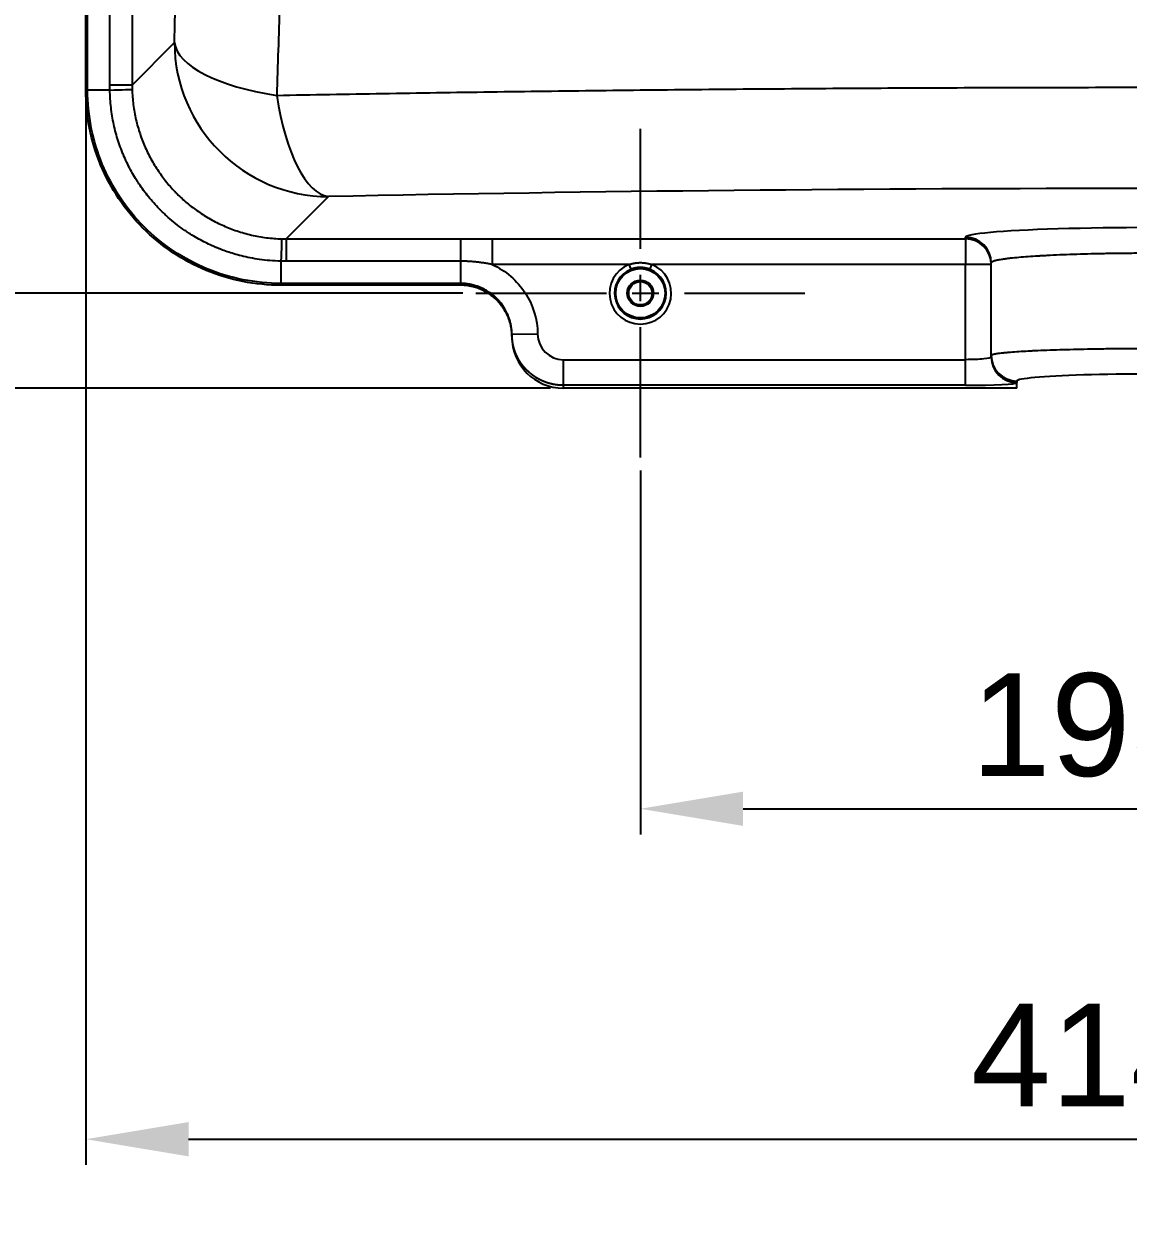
# Model space of a CAD drawing. Header units: millimetres. Extents: x 6110 to 6704, y -2661 to -1821.
# Drawn here: x 6228.3 to 6282, y -2572.6 to -2514.8 of the extents above; entities that cross this region are included whole.
import ezdxf

# ---------------------------------------------------------------- set-up
doc = ezdxf.new("R2010")
doc.units = ezdxf.units.MM
doc.header["$LTSCALE"] = 0.1
doc.linetypes.add('CENTERX2', pattern=[101.6, 63.5, -12.7, 12.7, -12.7])
doc.linetypes.add('HIDDEN2', pattern=[4.7625, 3.175, -1.5875])
doc.layers.add('1', color=4, linetype='HIDDEN2', lineweight=13)
doc.layers.add('DIM', color=3, linetype='Continuous', lineweight=9)
doc.layers.add('CENTER', color=1, linetype='CENTERX2')
doc.styles.get("Standard").update_dxf_attribs({"font": 'arial.ttf'})
doc.dimstyles.new('ISO-25', dxfattribs={"dimtxt": 2.5, "dimasz": 2.5, "dimexe": 1.25, "dimexo": 0.625, "dimtad": 1, "dimlfac": 5, "dimtxsty": 'Standard', "dimcen": 2.5, "dimadec": 0, "dimazin": 0, "dimtfac": 1, "dimtmove": 0, "dimatfit": 3, "dimfxl": 1, "dimarcsym": 0})

# ---------------------------------------------------------------- blocks, each defined once
blk = doc.blocks.new('*D38')
at = {"layer": 'Defpoints', "color": 0, "transparency": 16777216}
for p in [(6258.311, -2535.926), (6307.954, -2535.926), (6307.954, -2553.011)]:
    blk.add_point(p, dxfattribs=at)
at = {"layer": 'DIM', "color": 0, "lineweight": -2, "transparency": 16777216}
for p, q in [((6258.311, -2536.551), (6258.311, -2554.261)), ((6307.954, -2536.551), (6307.954, -2554.261)), ((6263.311, -2553.011), (6302.954, -2553.011))]:
    blk.add_line(p, q, dxfattribs=at)
at = {"layer": 'DIM', "color": 0, "transparency": 16777216}
for points in [[(6263.311, -2552.178), (6263.311, -2553.845), (6258.311, -2553.011)], [(6302.954, -2552.178), (6302.954, -2553.845), (6307.954, -2553.011)]]:
    blk.add_solid(points, dxfattribs=at)
at = {"layer": 'DIM', "color": 0, "transparency": 16777216, "insert": (6283.132, -2549.381), "char_height": 5, "attachment_point": 5, "bg_fill": 3, "box_fill_scale": 1.1, "bg_fill_color": 256, "bg_fill_true_color": 13158600, "bg_fill_transparency": 0}
blk.add_mtext('198,6', dxfattribs=at)
blk = doc.blocks.new('*D40')
at = {"layer": 'Defpoints', "color": 0, "transparency": 16777216}
for p in [(6210.338, -2151.114), (6249.064, -2151.114), (6250.297, -2527.926)]:
    blk.add_point(p, dxfattribs=at)
at = {"layer": 'DIM', "color": 0, "lineweight": -2, "transparency": 16777216}
for p, q in [((6248.439, -2151.114), (6209.088, -2151.114)), ((6210.338, -2522.926), (6210.338, -2156.114)), ((6249.672, -2527.926), (6209.088, -2527.926))]:
    blk.add_line(p, q, dxfattribs=at)
at = {"layer": 'DIM', "color": 0, "transparency": 16777216}
for points in [[(6209.505, -2156.114), (6211.172, -2156.114), (6210.338, -2151.114)], [(6209.505, -2522.926), (6211.172, -2522.926), (6210.338, -2527.926)]]:
    blk.add_solid(points, dxfattribs=at)
at = {"layer": 'DIM', "color": 0, "transparency": 16777216, "insert": (6207.16, -2339.52), "char_height": 5, "attachment_point": 5, "rotation": 90, "bg_fill": 3, "box_fill_scale": 1.1, "bg_fill_color": 256, "bg_fill_true_color": 13158600, "bg_fill_transparency": 0}
blk.add_mtext('1507', dxfattribs=at)
blk = doc.blocks.new('*D41')
at = {"layer": 'Defpoints', "color": 0, "transparency": 16777216}
for p in [(6189.49, -2146.419), (6257.064, -2146.419), (6254.561, -2532.542)]:
    blk.add_point(p, dxfattribs=at)
at = {"layer": 'DIM', "color": 0, "lineweight": -2, "transparency": 16777216}
for p, q in [((6256.439, -2146.419), (6188.24, -2146.419)), ((6189.49, -2527.542), (6189.49, -2151.419)), ((6253.936, -2532.542), (6188.24, -2532.542))]:
    blk.add_line(p, q, dxfattribs=at)
at = {"layer": 'DIM', "color": 0, "transparency": 16777216}
for points in [[(6188.656, -2151.419), (6190.323, -2151.419), (6189.49, -2146.419)], [(6188.656, -2527.542), (6190.323, -2527.542), (6189.49, -2532.542)]]:
    blk.add_solid(points, dxfattribs=at)
at = {"layer": 'DIM', "color": 0, "transparency": 16777216, "insert": (6185.86, -2339.48), "char_height": 5, "attachment_point": 5, "rotation": 90, "bg_fill": 3, "box_fill_scale": 1.1, "bg_fill_color": 256, "bg_fill_true_color": 13158600, "bg_fill_transparency": 0}
blk.add_mtext('1544,5', dxfattribs=at)
blk = doc.blocks.new('*D42')
at = {"layer": 'Defpoints', "color": 0, "transparency": 16777216}
for p in [(6231.326, -2518.039), (6334.939, -2518.039), (6334.939, -2569.089)]:
    blk.add_point(p, dxfattribs=at)
at = {"layer": 'DIM', "color": 0, "lineweight": -2, "transparency": 16777216}
for p, q in [((6231.326, -2518.664), (6231.326, -2570.339)), ((6334.939, -2518.664), (6334.939, -2570.339)), ((6236.326, -2569.089), (6329.939, -2569.089))]:
    blk.add_line(p, q, dxfattribs=at)
at = {"layer": 'DIM', "color": 0, "transparency": 16777216}
for points in [[(6236.326, -2568.256), (6236.326, -2569.923), (6231.326, -2569.089)], [(6329.939, -2568.256), (6329.939, -2569.923), (6334.939, -2569.089)]]:
    blk.add_solid(points, dxfattribs=at)
at = {"layer": 'DIM', "color": 0, "transparency": 16777216, "insert": (6283.132, -2565.459), "char_height": 5, "attachment_point": 5, "bg_fill": 3, "box_fill_scale": 1.1, "bg_fill_color": 256, "bg_fill_true_color": 13158600, "bg_fill_transparency": 0}
blk.add_mtext('414,5', dxfattribs=at)

msp = doc.modelspace()

# ---------------------------------------------------------------- hatches: boundary and pattern name
at = {"layer": 'DIM'}
h = msp.add_hatch(dxfattribs=at)
h.set_pattern_fill('ANSI31', color=2)
edge = h.paths.add_edge_path()
edge.add_line((6619.617, -2595.98), (6619.617, -1962.206))
edge.add_line((6634.617, -1966.11), (6619.617, -1966.11))
edge.add_line((6634.617, -2610.98), (6634.617, -1966.11))
edge.add_line((6634.617, -2610.98), (6184.457, -2610.98))
edge.add_line((6619.617, -2595.98), (6184.457, -2595.98))
edge.add_line((6184.457, -2610.98), (6184.457, -2595.98))

# ---------------------------------------------------------------- linework, layer by layer
at = {"layer": '1', "color": 7, "linetype": 'Continuous', "lineweight": -3}
for p, q in [((6231.326, -2518.039), (6231.326, -2158.425)), ((6231.414, -2518.039), (6231.414, -2158.425)), ((6232.497, -2517.795), (6232.497, -2158.67)), ((6233.579, -2158.67), (6233.579, -2517.795)), ((6233.579, -2517.795), (6235.641, -2515.733)), ((6231.326, -2518.039), (6231.414, -2518.039)), ((6232.499, -2518.039), (6231.414, -2518.039)), ((6233.579, -2517.795), (6232.497, -2517.795)), ((6243.13, -2523.222), (6241.068, -2525.284)), ((6241.068, -2525.284), (6241.068, -2526.366)), ((6241.068, -2525.284), (6249.561, -2525.284)), ((6249.561, -2525.284), (6249.561, -2526.366)), ((6251.104, -2525.283), (6251.104, -2526.531)), ((6251.104, -2525.283), (6274.132, -2525.283)), ((6274.132, -2525.283), (6274.132, -2525.205)), ((6274.132, -2525.283), (6274.132, -2526.531)), ((6240.824, -2526.364), (6240.824, -2527.449)), ((6249.561, -2526.366), (6241.068, -2526.366)), ((6249.561, -2526.366), (6249.561, -2527.449)), ((6257.748, -2526.531), (6251.104, -2526.531)), ((6257.748, -2526.531), (6257.841, -2526.763)), ((6258.78, -2526.763), (6258.874, -2526.531)), ((6274.132, -2526.531), (6258.874, -2526.531)), ((6275.382, -2526.531), (6274.132, -2526.531)), ((6274.132, -2531.159), (6274.132, -2526.531)), ((6275.382, -2530.949), (6275.382, -2526.453)), ((6240.824, -2527.537), (6240.824, -2527.449)), ((6249.561, -2527.449), (6240.824, -2527.449)), ((6249.561, -2527.537), (6240.824, -2527.537)), ((6253.311, -2529.918), (6252.061, -2529.929)), ((6254.561, -2531.159), (6254.561, -2532.407)), ((6254.561, -2531.159), (6274.132, -2531.159)), ((6274.132, -2532.407), (6274.132, -2531.159)), ((6275.382, -2531.028), (6275.382, -2530.949)), ((6274.132, -2532.407), (6254.561, -2532.407)), ((6254.561, -2532.407), (6254.561, -2532.542)), ((6276.632, -2532.198), (6276.632, -2532.276)), ((6276.632, -2532.542), (6276.632, -2532.276)), ((6276.632, -2532.542), (6254.561, -2532.542))]:
    msp.add_line(p, q, dxfattribs=at)
for radius in [1.201, 0.639, 0.569]:
    msp.add_circle((6258.311, -2527.926), radius, dxfattribs=at)
for radius in [1.504, 1.254]:
    msp.add_arc((6258.311, -2527.926), radius, 111.98688, 68.01312, dxfattribs=at)
for centre, major_axis, ratio, start_param, end_param in [((6243.13, -2515.733), (-5.303, 5.303), 0.997265, 0.786768, 2.354825), ((6243.13, -2515.733), (7.498, -0.156), 0.369271, 3.197939, 4.3788), ((6232.334, -2518.039), (-1.25, -0.035), 0.003739, 1.703069, 3.087795), ((6243.13, -2515.733), (-0.153, 7.498), 0.362495, 1.912537, 3.085408), ((6282.957, -2528.589), (109.867, 0), 0.052417, 1.196352, 1.941749), ((6283.132, -2525.205), (9, 0), 0.052408, 0, 3.141593), ((6240.824, -2526.529), (-0.035, -1.25), 0.003739, 3.19539, 4.580116), ((6274.132, -2526.453), (-1.25, 0), 0.99863, 3.141593, 4.712389), ((6274.132, -2526.531), (-1.25, 0), 0.99863, 3.141593, 4.712389), ((6254.561, -2527.542), (0, 9.999), 0.500078, 1.561491, 1.570375), ((6254.561, -2530.04), (0, 12.495), 0.200079, 1.561942, 1.57068), ((6254.561, -2530.038), (0, 2.503), 0.99863, 1.570913, 3.141593), ((6254.561, -2529.907), (0, 1.252), 0.99863, 1.57965, 3.141593), ((6276.632, -2530.949), (1.25, 0), 0.99863, 3.141593, 4.712389), ((6276.632, -2531.028), (1.25, 0), 0.99863, 3.141593, 4.712389), ((6283.132, -2532.198), (6.5, 0), 0.052408, 0, 3.141593), ((6274.132, -2532.276), (2.5, 0), 0.052408, 4.712389, 6.283185)]:
    msp.add_ellipse(centre, major_axis=major_axis, ratio=ratio, start_param=start_param, end_param=end_param, dxfattribs=at)
for points in [[(6235.641, -2515.733), (6235.661, -2514.747), (6235.682, -2513.762), (6235.702, -2512.777)], [(6240.753, -2513.895), (6240.709, -2515.363), (6240.665, -2516.83), (6240.621, -2518.298)], [(6232.499, -2518.039), (6232.498, -2517.957), (6232.497, -2517.876), (6232.497, -2517.795)], [(6233.579, -2517.795), (6233.579, -2517.864), (6233.58, -2517.934), (6233.581, -2518.004)], [(6240.859, -2525.281), (6240.929, -2525.283), (6240.998, -2525.284), (6241.068, -2525.284)], [(6249.561, -2525.284), (6250.075, -2525.284), (6250.589, -2525.283), (6251.104, -2525.283)], [(6241.068, -2526.366), (6240.987, -2526.366), (6240.905, -2526.365), (6240.824, -2526.364)]]:
    msp.add_open_spline(points, degree=3, dxfattribs=at)
for points, knots in [([(6240.824, -2527.537), (6239.58, -2527.537), (6238.337, -2527.29), (6236.039, -2526.339), (6234.985, -2525.636), (6233.227, -2523.877), (6232.523, -2522.824), (6231.572, -2520.526), (6231.326, -2519.283), (6231.326, -2518.039)], [0, 0, 0, 0, 0.25, 0.25, 0.5, 0.5, 0.75, 0.75, 1, 1, 1, 1]), ([(6240.824, -2527.449), (6239.592, -2527.449), (6238.36, -2527.204), (6236.084, -2526.262), (6235.04, -2525.565), (6233.298, -2523.823), (6232.601, -2522.779), (6231.659, -2520.503), (6231.414, -2519.271), (6231.414, -2518.039)], [0, 0, 0, 0, 0.25, 0.25, 0.5, 0.5, 0.75, 0.75, 1, 1, 1, 1]), ([(6240.824, -2526.364), (6240.636, -2526.362), (6240.455, -2526.353), (6240.107, -2526.325), (6239.94, -2526.306), (6239.62, -2526.261), (6239.468, -2526.235), (6239.176, -2526.177), (6239.038, -2526.146), (6238.775, -2526.08), (6238.65, -2526.046), (6238.415, -2525.976), (6238.304, -2525.94), (6238.096, -2525.868), (6237.999, -2525.833), (6237.863, -2525.78), (6237.819, -2525.763), (6237.756, -2525.737), (6237.725, -2525.725), (6237.69, -2525.71), (6237.673, -2525.703), (6237.664, -2525.699), (6237.66, -2525.697), (6237.658, -2525.696), (6237.657, -2525.696), (6237.656, -2525.696), (6237.656, -2525.696), (6237.656, -2525.696), (6237.656, -2525.696), (6237.61, -2525.676), (6237.564, -2525.656), (6237.469, -2525.614), (6237.421, -2525.592), (6237.274, -2525.524), (6237.172, -2525.474), (6236.962, -2525.366), (6236.854, -2525.308), (6236.633, -2525.181), (6236.52, -2525.113), (6236.348, -2525.004), (6236.289, -2524.966), (6236.173, -2524.888), (6236.114, -2524.847), (6235.936, -2524.722), (6235.697, -2524.543), (6235.454, -2524.341), (6235.271, -2524.179), (6235.18, -2524.095), (6235.073, -2523.993), (6235.019, -2523.941), (6234.993, -2523.914), (6234.979, -2523.901), (6234.973, -2523.894), (6234.969, -2523.891), (6234.968, -2523.889), (6234.967, -2523.889), (6234.967, -2523.888), (6234.966, -2523.888), (6234.966, -2523.888), (6234.966, -2523.888), (6234.966, -2523.888), (6234.785, -2523.706), (6234.609, -2523.513), (6234.275, -2523.11), (6234.116, -2522.899), (6233.949, -2522.654), (6233.931, -2522.627), (6233.894, -2522.572), (6233.84, -2522.49), (6233.716, -2522.294), (6233.616, -2522.123), (6233.423, -2521.773), (6233.304, -2521.532), (6233.182, -2521.251), (6233.169, -2521.22), (6233.142, -2521.157), (6233.103, -2521.062), (6233.016, -2520.84), (6232.948, -2520.646), (6232.822, -2520.254), (6232.678, -2519.72), (6232.54, -2518.893), (6232.503, -2518.326), (6232.499, -2518.039)], [0, 0, 0, 0, 0.03125, 0.03125, 0.0625, 0.0625, 0.09375, 0.09375, 0.125, 0.125, 0.15625, 0.15625, 0.1875, 0.1875, 0.21875, 0.21875, 0.234375, 0.234375, 0.242188, 0.246094, 0.248047, 0.249023, 0.249512, 0.249756, 0.249878, 0.249939, 0.249969, 0.249969, 0.25, 0.25, 0.265625, 0.265625, 0.28125, 0.28125, 0.3125, 0.3125, 0.34375, 0.34375, 0.375, 0.375, 0.390625, 0.390625, 0.40625, 0.40625, 0.4375, 0.46875, 0.46875, 0.484375, 0.492188, 0.496094, 0.498047, 0.499023, 0.499512, 0.499756, 0.499878, 0.499939, 0.499969, 0.499985, 0.499992, 0.499992, 0.5, 0.5, 0.5625, 0.5625, 0.625, 0.625, 0.632813, 0.632813, 0.640625, 0.65625, 0.6875, 0.6875, 0.75, 0.75, 0.757813, 0.757813, 0.765625, 0.78125, 0.8125, 0.8125, 0.875, 0.9375, 1, 1, 1, 1]), ([(6233.581, -2518.004), (6233.588, -2518.255), (6233.608, -2518.504), (6233.671, -2518.995), (6233.714, -2519.237), (6233.823, -2519.713), (6233.889, -2519.946), (6234.041, -2520.401), (6234.127, -2520.623), (6234.319, -2521.055), (6234.424, -2521.265), (6234.652, -2521.67), (6234.775, -2521.866), (6235.035, -2522.242), (6235.172, -2522.423), (6235.388, -2522.682), (6235.462, -2522.767), (6235.575, -2522.89), (6235.632, -2522.951), (6235.7, -2523.021), (6235.734, -2523.056), (6235.748, -2523.07), (6235.758, -2523.08), (6235.763, -2523.085), (6235.924, -2523.247), (6236.089, -2523.398), (6236.435, -2523.687), (6236.616, -2523.825), (6236.993, -2524.085), (6237.189, -2524.208), (6237.594, -2524.436), (6237.804, -2524.542), (6238.236, -2524.734), (6238.459, -2524.821), (6238.915, -2524.973), (6239.148, -2525.039), (6239.624, -2525.148), (6239.866, -2525.192), (6240.358, -2525.255), (6240.607, -2525.274), (6240.859, -2525.281)], [0, 0, 0, 0, 0.0625, 0.0625, 0.125, 0.125, 0.1875, 0.1875, 0.25, 0.25, 0.3125, 0.3125, 0.375, 0.375, 0.4375, 0.4375, 0.46875, 0.46875, 0.484375, 0.492188, 0.496094, 0.498047, 0.498047, 0.5, 0.5, 0.5625, 0.5625, 0.625, 0.625, 0.6875, 0.6875, 0.75, 0.75, 0.8125, 0.8125, 0.875, 0.875, 0.9375, 0.9375, 1, 1, 1, 1]), ([(6240.621, -2518.298), (6242.33, -2518.265), (6244.053, -2518.234), (6247.52, -2518.177), (6249.265, -2518.15), (6252.773, -2518.101), (6254.537, -2518.079), (6258.077, -2518.038), (6259.855, -2518.019), (6263.42, -2517.987), (6265.207, -2517.973), (6268.788, -2517.948), (6270.582, -2517.938), (6274.171, -2517.922), (6275.966, -2517.916), (6278.658, -2517.91), (6279.555, -2517.908), (6280.9, -2517.907), (6281.572, -2517.906), (6282.356, -2517.906), (6282.748, -2517.906), (6282.944, -2517.906), (6283.042, -2517.906), (6283.084, -2517.906), (6283.112, -2517.906), (6283.126, -2517.906), (6284.932, -2517.906), (6286.727, -2517.908), (6290.319, -2517.917), (6292.115, -2517.923), (6295.706, -2517.94), (6297.501, -2517.95), (6301.083, -2517.975), (6302.872, -2517.99), (6306.438, -2518.023), (6308.216, -2518.042), (6311.757, -2518.083), (6313.521, -2518.106), (6317.03, -2518.156), (6318.775, -2518.183), (6322.243, -2518.241), (6323.965, -2518.272), (6325.674, -2518.305)], [0, 0, 0, 0, 0.0625, 0.0625, 0.125, 0.125, 0.1875, 0.1875, 0.25, 0.25, 0.3125, 0.3125, 0.375, 0.375, 0.4375, 0.4375, 0.46875, 0.46875, 0.484375, 0.492187, 0.496094, 0.498047, 0.499023, 0.499512, 0.499512, 0.5, 0.5, 0.5625, 0.5625, 0.625, 0.625, 0.6875, 0.6875, 0.75, 0.75, 0.8125, 0.8125, 0.875, 0.875, 0.9375, 0.9375, 1, 1, 1, 1]), ([(6290.882, -2526.453), (6290.882, -2526.443), (6290.877, -2526.433), (6290.857, -2526.413), (6290.842, -2526.404), (6290.806, -2526.386), (6290.785, -2526.378), (6290.736, -2526.361), (6290.709, -2526.354), (6290.652, -2526.339), (6290.621, -2526.331), (6290.558, -2526.318), (6290.525, -2526.311), (6290.459, -2526.299), (6290.425, -2526.293), (6290.375, -2526.285), (6290.358, -2526.282), (6290.333, -2526.278), (6290.321, -2526.277), (6290.307, -2526.274), (6290.3, -2526.273), (6290.296, -2526.273), (6290.294, -2526.273), (6290.293, -2526.272), (6290.293, -2526.272), (6290.293, -2526.272), (6290.293, -2526.272), (6290.293, -2526.272), (6290.293, -2526.272), (6290.292, -2526.272), (6290.292, -2526.272), (6290.239, -2526.264), (6290.127, -2526.249), (6290.004, -2526.235), (6289.814, -2526.213), (6289.677, -2526.2), (6289.392, -2526.174), (6289.242, -2526.162), (6289.01, -2526.145), (6288.932, -2526.14), (6288.813, -2526.132), (6288.753, -2526.128), (6288.683, -2526.124), (6288.648, -2526.121), (6288.63, -2526.12), (6288.621, -2526.12), (6288.617, -2526.12), (6288.615, -2526.119), (6288.614, -2526.119), (6288.613, -2526.119), (6288.613, -2526.119), (6288.613, -2526.119), (6288.613, -2526.119), (6288.613, -2526.119), (6288.423, -2526.108), (6288.226, -2526.097), (6287.816, -2526.077), (6287.604, -2526.067), (6287.168, -2526.05), (6286.945, -2526.042), (6286.489, -2526.028), (6286.256, -2526.021), (6285.786, -2526.01), (6285.547, -2526.005), (6285.067, -2525.996), (6284.825, -2525.993), (6284.341, -2525.987), (6284.098, -2525.985), (6283.614, -2525.982), (6283.372, -2525.981), (6282.893, -2525.981), (6282.651, -2525.982), (6282.167, -2525.985), (6281.924, -2525.987), (6281.44, -2525.993), (6281.198, -2525.996), (6280.718, -2526.005), (6280.479, -2526.01), (6280.009, -2526.021), (6279.776, -2526.028), (6279.32, -2526.042), (6279.097, -2526.05), (6278.661, -2526.067), (6278.449, -2526.077), (6278.142, -2526.092), (6278.041, -2526.097), (6277.893, -2526.105), (6277.82, -2526.109), (6277.736, -2526.114), (6277.694, -2526.117), (6277.673, -2526.118), (6277.663, -2526.119), (6277.658, -2526.119), (6277.655, -2526.119), (6277.654, -2526.119), (6277.653, -2526.119), (6277.653, -2526.119), (6277.653, -2526.119), (6277.652, -2526.119), (6277.652, -2526.119), (6277.491, -2526.129), (6277.332, -2526.14), (6277.023, -2526.162), (6276.873, -2526.174), (6276.587, -2526.2), (6276.451, -2526.213), (6276.261, -2526.235), (6276.199, -2526.242), (6276.111, -2526.253), (6276.068, -2526.259), (6276.02, -2526.266), (6275.996, -2526.269), (6275.984, -2526.271), (6275.978, -2526.271), (6275.975, -2526.272), (6275.974, -2526.272), (6275.973, -2526.272), (6275.973, -2526.272), (6275.973, -2526.272), (6275.972, -2526.272), (6275.972, -2526.272), (6275.972, -2526.272), (6275.972, -2526.272), (6275.94, -2526.277), (6275.907, -2526.282), (6275.84, -2526.293), (6275.806, -2526.299), (6275.74, -2526.311), (6275.707, -2526.318), (6275.644, -2526.331), (6275.613, -2526.339), (6275.556, -2526.354), (6275.529, -2526.361), (6275.48, -2526.378), (6275.459, -2526.386), (6275.422, -2526.404), (6275.408, -2526.413), (6275.388, -2526.433), (6275.382, -2526.443), (6275.382, -2526.453)], [0, 0, 0, 0, 0.015625, 0.015625, 0.03125, 0.03125, 0.046875, 0.046875, 0.0625, 0.0625, 0.078125, 0.078125, 0.09375, 0.09375, 0.109375, 0.109375, 0.117187, 0.117187, 0.121094, 0.123047, 0.124023, 0.124512, 0.124756, 0.124878, 0.124939, 0.124969, 0.124985, 0.124992, 0.124996, 0.124996, 0.125, 0.125, 0.140625, 0.15625, 0.15625, 0.1875, 0.1875, 0.21875, 0.21875, 0.234375, 0.234375, 0.242187, 0.246094, 0.248047, 0.249023, 0.249512, 0.249756, 0.249878, 0.249939, 0.249969, 0.249985, 0.249992, 0.249992, 0.25, 0.25, 0.28125, 0.28125, 0.3125, 0.3125, 0.34375, 0.34375, 0.375, 0.375, 0.40625, 0.40625, 0.4375, 0.4375, 0.46875, 0.46875, 0.5, 0.5, 0.53125, 0.53125, 0.5625, 0.5625, 0.59375, 0.59375, 0.625, 0.625, 0.65625, 0.65625, 0.6875, 0.6875, 0.71875, 0.71875, 0.734375, 0.734375, 0.742187, 0.746094, 0.748047, 0.749023, 0.749512, 0.749756, 0.749878, 0.749939, 0.749969, 0.749985, 0.749992, 0.749992, 0.75, 0.75, 0.78125, 0.78125, 0.8125, 0.8125, 0.84375, 0.84375, 0.859375, 0.859375, 0.867187, 0.871094, 0.873047, 0.874023, 0.874512, 0.874756, 0.874878, 0.874939, 0.874969, 0.874985, 0.874992, 0.874996, 0.874996, 0.875, 0.875, 0.890625, 0.890625, 0.90625, 0.90625, 0.921875, 0.921875, 0.9375, 0.9375, 0.953125, 0.953125, 0.96875, 0.96875, 0.984375, 0.984375, 1, 1, 1, 1]), ([(6251.104, -2526.531), (6251.103, -2526.531), (6251.102, -2526.531), (6251.1, -2526.531), (6251.096, -2526.53), (6251.091, -2526.529), (6251.086, -2526.528), (6251.074, -2526.525), (6251.048, -2526.52), (6250.992, -2526.509), (6250.913, -2526.494), (6250.817, -2526.477), (6250.722, -2526.461), (6250.626, -2526.447), (6250.531, -2526.433), (6250.434, -2526.421), (6250.356, -2526.412), (6250.298, -2526.405), (6250.26, -2526.401), (6250.222, -2526.398), (6250.183, -2526.394), (6250.145, -2526.391), (6250.106, -2526.388), (6250.068, -2526.385), (6250.029, -2526.382), (6249.99, -2526.38), (6249.952, -2526.377), (6249.913, -2526.375), (6249.874, -2526.373), (6249.835, -2526.372), (6249.796, -2526.37), (6249.757, -2526.369), (6249.718, -2526.368), (6249.679, -2526.367), (6249.64, -2526.366), (6249.6, -2526.366), (6249.574, -2526.366), (6249.561, -2526.366)], [0, 0, 0, 0, 0.000519, 0.001997, 0.004434, 0.007828, 0.01172, 0.015662, 0.031326, 0.062642, 0.125232, 0.187361, 0.250266, 0.311818, 0.373938, 0.436644, 0.499958, 0.524748, 0.54955, 0.574367, 0.599199, 0.624048, 0.648916, 0.673805, 0.698715, 0.723649, 0.748609, 0.773596, 0.798612, 0.823659, 0.848738, 0.873852, 0.899002, 0.924189, 0.949417, 0.974687, 1, 1, 1, 1]), ([(6251.104, -2526.531), (6251.749, -2526.823), (6252.316, -2527.309), (6253.09, -2528.498), (6253.305, -2529.2), (6253.311, -2529.918)], [0, 0, 0, 0, 0.5, 0.5, 1, 1, 1, 1]), ([(6257.748, -2526.531), (6257.751, -2526.53), (6257.758, -2526.528), (6257.769, -2526.524), (6257.779, -2526.521), (6257.79, -2526.518), (6257.8, -2526.515), (6257.811, -2526.511), (6257.821, -2526.508), (6257.832, -2526.505), (6257.843, -2526.502), (6257.853, -2526.499), (6257.864, -2526.496), (6257.874, -2526.494), (6257.885, -2526.491), (6257.895, -2526.488), (6257.906, -2526.486), (6257.916, -2526.483), (6257.927, -2526.481), (6257.937, -2526.478), (6257.948, -2526.476), (6257.958, -2526.474), (6257.969, -2526.472), (6257.979, -2526.47), (6257.99, -2526.468), (6258, -2526.466), (6258.011, -2526.464), (6258.021, -2526.462), (6258.032, -2526.46), (6258.043, -2526.458), (6258.053, -2526.457), (6258.064, -2526.455), (6258.074, -2526.454), (6258.085, -2526.452), (6258.095, -2526.451), (6258.106, -2526.449), (6258.116, -2526.448), (6258.127, -2526.447), (6258.137, -2526.446), (6258.148, -2526.445), (6258.158, -2526.444), (6258.169, -2526.443), (6258.179, -2526.442), (6258.19, -2526.441), (6258.2, -2526.44), (6258.211, -2526.44), (6258.221, -2526.439), (6258.232, -2526.439), (6258.242, -2526.438), (6258.253, -2526.438), (6258.264, -2526.437), (6258.274, -2526.437), (6258.285, -2526.437), (6258.295, -2526.437), (6258.306, -2526.437), (6258.316, -2526.437), (6258.327, -2526.437), (6258.337, -2526.437), (6258.348, -2526.437), (6258.358, -2526.437), (6258.369, -2526.438), (6258.379, -2526.438), (6258.39, -2526.439), (6258.4, -2526.439), (6258.411, -2526.44), (6258.421, -2526.44), (6258.432, -2526.441), (6258.442, -2526.442), (6258.453, -2526.443), (6258.463, -2526.444), (6258.474, -2526.445), (6258.485, -2526.446), (6258.495, -2526.447), (6258.506, -2526.448), (6258.516, -2526.449), (6258.527, -2526.451), (6258.537, -2526.452), (6258.548, -2526.454), (6258.558, -2526.455), (6258.569, -2526.457), (6258.579, -2526.458), (6258.59, -2526.46), (6258.6, -2526.462), (6258.611, -2526.464), (6258.621, -2526.466), (6258.632, -2526.468), (6258.642, -2526.47), (6258.653, -2526.472), (6258.663, -2526.474), (6258.674, -2526.476), (6258.685, -2526.478), (6258.695, -2526.481), (6258.706, -2526.483), (6258.716, -2526.486), (6258.727, -2526.488), (6258.737, -2526.491), (6258.748, -2526.494), (6258.758, -2526.496), (6258.769, -2526.499), (6258.779, -2526.502), (6258.79, -2526.505), (6258.8, -2526.508), (6258.811, -2526.511), (6258.821, -2526.515), (6258.832, -2526.518), (6258.842, -2526.521), (6258.853, -2526.524), (6258.863, -2526.528), (6258.87, -2526.53), (6258.874, -2526.531)], [0, 0, 0, 0, 0.009672, 0.019326, 0.028961, 0.03858, 0.048181, 0.057766, 0.067334, 0.076885, 0.086421, 0.095942, 0.105447, 0.114937, 0.124413, 0.133874, 0.143321, 0.152755, 0.162176, 0.171584, 0.180979, 0.190362, 0.199733, 0.209092, 0.218441, 0.227778, 0.237105, 0.246422, 0.255728, 0.265026, 0.274314, 0.283593, 0.292864, 0.302127, 0.311383, 0.32063, 0.329871, 0.339105, 0.348333, 0.357555, 0.366771, 0.375982, 0.385188, 0.39439, 0.403587, 0.412781, 0.421971, 0.431158, 0.440343, 0.449525, 0.458705, 0.467883, 0.47706, 0.486237, 0.495412, 0.504588, 0.513763, 0.52294, 0.532117, 0.541295, 0.550475, 0.559657, 0.568842, 0.578029, 0.587219, 0.596413, 0.60561, 0.614812, 0.624018, 0.633229, 0.642445, 0.651667, 0.660895, 0.670129, 0.67937, 0.688617, 0.697873, 0.707136, 0.716407, 0.725686, 0.734974, 0.744272, 0.753578, 0.762895, 0.772222, 0.781559, 0.790908, 0.800267, 0.809638, 0.819021, 0.828416, 0.837824, 0.847245, 0.856679, 0.866126, 0.875587, 0.885063, 0.894553, 0.904058, 0.913579, 0.923115, 0.932666, 0.942234, 0.951819, 0.96142, 0.971039, 0.980674, 0.990328, 1, 1, 1, 1]), ([(6258.78, -2526.763), (6258.706, -2526.733), (6258.629, -2526.71), (6258.471, -2526.68), (6258.391, -2526.672), (6258.231, -2526.672), (6258.15, -2526.68), (6257.993, -2526.71), (6257.916, -2526.733), (6257.841, -2526.763)], [0, 0, 0, 0, 0.25, 0.25, 0.5, 0.5, 0.75, 0.75, 1, 1, 1, 1]), ([(6252.061, -2529.929), (6252.06, -2529.858), (6252.057, -2529.788), (6252.044, -2529.651), (6252.035, -2529.584), (6252.012, -2529.453), (6251.998, -2529.389), (6251.967, -2529.267), (6251.949, -2529.208), (6251.911, -2529.095), (6251.89, -2529.041), (6251.848, -2528.938), (6251.825, -2528.889), (6251.78, -2528.797), (6251.756, -2528.753), (6251.71, -2528.672), (6251.687, -2528.633), (6251.641, -2528.562), (6251.618, -2528.529), (6251.575, -2528.468), (6251.554, -2528.44), (6251.514, -2528.388), (6251.495, -2528.365), (6251.459, -2528.322), (6251.442, -2528.303), (6251.412, -2528.269), (6251.398, -2528.254), (6251.374, -2528.228), (6251.364, -2528.217), (6251.346, -2528.199), (6251.339, -2528.192), (6251.331, -2528.183), (6251.327, -2528.18), (6251.324, -2528.177), (6251.323, -2528.176), (6251.323, -2528.176), (6251.322, -2528.175), (6251.322, -2528.175), (6251.322, -2528.175), (6251.322, -2528.175), (6251.322, -2528.175), (6251.261, -2528.115), (6251.197, -2528.057), (6251.064, -2527.95), (6250.995, -2527.9), (6250.853, -2527.807), (6250.78, -2527.764), (6250.631, -2527.688), (6250.555, -2527.653), (6250.401, -2527.593), (6250.324, -2527.567), (6250.169, -2527.522), (6250.092, -2527.504), (6249.937, -2527.476), (6249.861, -2527.465), (6249.709, -2527.452), (6249.635, -2527.449), (6249.561, -2527.449)], [0, 0, 0, 0, 0.000015, 0.000015, 0.000031, 0.000031, 0.000046, 0.000046, 0.000061, 0.000061, 0.000076, 0.000076, 0.000092, 0.000092, 0.000107, 0.000107, 0.000122, 0.000122, 0.000137, 0.000137, 0.000153, 0.000153, 0.000168, 0.000168, 0.000183, 0.000183, 0.000198, 0.000198, 0.000214, 0.000214, 0.000229, 0.000229, 0.000236, 0.00024, 0.000242, 0.000242, 0.000244, 0.000244, 0.000259, 0.000259, 0.000275, 0.000275, 0.12524, 0.12524, 0.250206, 0.250206, 0.375172, 0.375172, 0.500137, 0.500137, 0.625103, 0.625103, 0.750069, 0.750069, 0.875034, 0.875034, 1, 1, 1, 1]), ([(6252.061, -2530.039), (6252.061, -2529.956), (6252.057, -2529.874), (6252.041, -2529.712), (6252.029, -2529.631), (6251.997, -2529.472), (6251.977, -2529.392), (6251.948, -2529.294), (6251.938, -2529.265), (6251.929, -2529.236), (6251.922, -2529.216), (6251.918, -2529.206), (6251.901, -2529.158), (6251.886, -2529.12), (6251.839, -2529.006), (6251.77, -2528.859), (6251.686, -2528.719), (6251.618, -2528.617), (6251.595, -2528.583), (6251.558, -2528.534), (6251.545, -2528.518), (6251.52, -2528.485), (6251.507, -2528.469), (6251.442, -2528.389), (6251.387, -2528.329), (6251.272, -2528.213), (6251.212, -2528.158), (6251.086, -2528.055), (6251.02, -2528.006), (6250.935, -2527.949), (6250.918, -2527.938), (6250.892, -2527.921), (6250.883, -2527.916), (6250.865, -2527.905), (6250.821, -2527.878), (6250.777, -2527.853), (6250.669, -2527.795), (6250.521, -2527.725), (6250.368, -2527.67), (6250.251, -2527.634), (6250.211, -2527.623), (6250.151, -2527.608), (6250.131, -2527.603), (6250.091, -2527.594), (6250.071, -2527.59), (6249.97, -2527.57), (6249.808, -2527.546), (6249.643, -2527.537), (6249.561, -2527.537)], [0, 0, 0, 0, 0.0625, 0.0625, 0.125, 0.125, 0.1875, 0.1875, 0.203125, 0.210937, 0.210937, 0.21875, 0.21875, 0.25, 0.25, 0.3125, 0.375, 0.375, 0.40625, 0.40625, 0.421875, 0.421875, 0.4375, 0.4375, 0.5, 0.5, 0.5625, 0.5625, 0.625, 0.625, 0.640625, 0.640625, 0.648437, 0.648437, 0.65625, 0.6875, 0.6875, 0.75, 0.8125, 0.8125, 0.84375, 0.84375, 0.859375, 0.859375, 0.875, 0.875, 0.9375, 1, 1, 1, 1]), ([(6254.561, -2532.407), (6254.557, -2532.407), (6254.549, -2532.407), (6254.537, -2532.407), (6254.524, -2532.407), (6254.512, -2532.407), (6254.5, -2532.407), (6254.487, -2532.406), (6254.475, -2532.406), (6254.463, -2532.405), (6254.45, -2532.405), (6254.438, -2532.404), (6254.425, -2532.404), (6254.412, -2532.403), (6254.4, -2532.402), (6254.387, -2532.401), (6254.375, -2532.4), (6254.362, -2532.399), (6254.349, -2532.398), (6254.336, -2532.397), (6254.324, -2532.396), (6254.311, -2532.395), (6254.298, -2532.393), (6254.285, -2532.392), (6254.272, -2532.391), (6254.259, -2532.389), (6254.246, -2532.387), (6254.233, -2532.386), (6254.22, -2532.384), (6254.207, -2532.382), (6254.194, -2532.38), (6254.181, -2532.378), (6254.168, -2532.376), (6254.155, -2532.374), (6254.141, -2532.372), (6254.128, -2532.37), (6254.115, -2532.367), (6254.102, -2532.365), (6254.088, -2532.362), (6254.075, -2532.36), (6254.062, -2532.357), (6254.048, -2532.354), (6254.035, -2532.351), (6254.022, -2532.348), (6254.008, -2532.345), (6253.995, -2532.342), (6253.981, -2532.339), (6253.968, -2532.336), (6253.954, -2532.333), (6253.941, -2532.329), (6253.927, -2532.326), (6253.914, -2532.322), (6253.9, -2532.318), (6253.886, -2532.315), (6253.873, -2532.311), (6253.859, -2532.307), (6253.846, -2532.303), (6253.832, -2532.299), (6253.818, -2532.294), (6253.805, -2532.29), (6253.791, -2532.286), (6253.777, -2532.281), (6253.763, -2532.277), (6253.75, -2532.272), (6253.736, -2532.267), (6253.722, -2532.262), (6253.709, -2532.257), (6253.695, -2532.252), (6253.681, -2532.247), (6253.667, -2532.242), (6253.654, -2532.237), (6253.64, -2532.231), (6253.626, -2532.226), (6253.612, -2532.22), (6253.598, -2532.215), (6253.585, -2532.209), (6253.571, -2532.203), (6253.557, -2532.197), (6253.543, -2532.191), (6253.53, -2532.185), (6253.516, -2532.178), (6253.502, -2532.172), (6253.488, -2532.165), (6253.475, -2532.159), (6253.461, -2532.152), (6253.447, -2532.145), (6253.433, -2532.139), (6253.42, -2532.132), (6253.406, -2532.124), (6253.392, -2532.117), (6253.379, -2532.11), (6253.365, -2532.103), (6253.351, -2532.095), (6253.338, -2532.087), (6253.324, -2532.08), (6253.31, -2532.072), (6253.297, -2532.064), (6253.283, -2532.056), (6253.27, -2532.048), (6253.256, -2532.04), (6253.242, -2532.031), (6253.229, -2532.023), (6253.215, -2532.014), (6253.202, -2532.006), (6253.189, -2531.997), (6253.175, -2531.988), (6253.162, -2531.979), (6253.148, -2531.97), (6253.135, -2531.961), (6253.122, -2531.951), (6253.108, -2531.942), (6253.095, -2531.933), (6253.082, -2531.923), (6253.069, -2531.913), (6253.056, -2531.903), (6253.043, -2531.893), (6253.029, -2531.883), (6253.016, -2531.873), (6253.003, -2531.863), (6252.99, -2531.852), (6252.978, -2531.842), (6252.965, -2531.831), (6252.952, -2531.821), (6252.939, -2531.81), (6252.926, -2531.799), (6252.914, -2531.788), (6252.901, -2531.777), (6252.888, -2531.765), (6252.876, -2531.754), (6252.863, -2531.742), (6252.851, -2531.731), (6252.838, -2531.719), (6252.826, -2531.707), (6252.814, -2531.695), (6252.801, -2531.683), (6252.789, -2531.671), (6252.777, -2531.659), (6252.765, -2531.646), (6252.753, -2531.634), (6252.741, -2531.621), (6252.729, -2531.609), (6252.717, -2531.596), (6252.705, -2531.583), (6252.694, -2531.57), (6252.682, -2531.557), (6252.671, -2531.543), (6252.659, -2531.53), (6252.648, -2531.516), (6252.636, -2531.503), (6252.625, -2531.489), (6252.614, -2531.475), (6252.603, -2531.461), (6252.592, -2531.447), (6252.581, -2531.433), (6252.57, -2531.419), (6252.559, -2531.405), (6252.548, -2531.39), (6252.537, -2531.376), (6252.527, -2531.361), (6252.516, -2531.346), (6252.506, -2531.331), (6252.496, -2531.316), (6252.485, -2531.301), (6252.475, -2531.286), (6252.465, -2531.27), (6252.455, -2531.255), (6252.445, -2531.24), (6252.436, -2531.224), (6252.426, -2531.208), (6252.416, -2531.192), (6252.407, -2531.176), (6252.398, -2531.16), (6252.388, -2531.144), (6252.379, -2531.128), (6252.37, -2531.112), (6252.361, -2531.095), (6252.352, -2531.078), (6252.343, -2531.062), (6252.335, -2531.045), (6252.326, -2531.028), (6252.318, -2531.011), (6252.31, -2530.994), (6252.301, -2530.977), (6252.293, -2530.96), (6252.285, -2530.942), (6252.277, -2530.925), (6252.27, -2530.907), (6252.262, -2530.89), (6252.255, -2530.872), (6252.247, -2530.854), (6252.24, -2530.836), (6252.233, -2530.818), (6252.226, -2530.8), (6252.219, -2530.782), (6252.212, -2530.764), (6252.206, -2530.746), (6252.199, -2530.727), (6252.193, -2530.709), (6252.187, -2530.69), (6252.18, -2530.671), (6252.174, -2530.652), (6252.169, -2530.634), (6252.163, -2530.615), (6252.157, -2530.596), (6252.152, -2530.577), (6252.147, -2530.557), (6252.142, -2530.538), (6252.137, -2530.519), (6252.132, -2530.499), (6252.127, -2530.48), (6252.123, -2530.46), (6252.118, -2530.441), (6252.114, -2530.421), (6252.11, -2530.401), (6252.106, -2530.381), (6252.102, -2530.361), (6252.099, -2530.341), (6252.095, -2530.321), (6252.092, -2530.301), (6252.089, -2530.281), (6252.086, -2530.261), (6252.083, -2530.24), (6252.081, -2530.22), (6252.078, -2530.2), (6252.076, -2530.179), (6252.074, -2530.159), (6252.072, -2530.138), (6252.07, -2530.117), (6252.068, -2530.097), (6252.067, -2530.076), (6252.065, -2530.055), (6252.064, -2530.034), (6252.063, -2530.013), (6252.062, -2529.993), (6252.062, -2529.972), (6252.061, -2529.95), (6252.061, -2529.936), (6252.061, -2529.929)], [0, 0, 0, 0, 0.003114, 0.006238, 0.009372, 0.012516, 0.015669, 0.018832, 0.022005, 0.025187, 0.028379, 0.031581, 0.034793, 0.038015, 0.041246, 0.044487, 0.047738, 0.050998, 0.054268, 0.057548, 0.060838, 0.064138, 0.067447, 0.070766, 0.074095, 0.077433, 0.080781, 0.084139, 0.087507, 0.090884, 0.094272, 0.097669, 0.101075, 0.104492, 0.107918, 0.111354, 0.1148, 0.118255, 0.121721, 0.125196, 0.12868, 0.132175, 0.135679, 0.139193, 0.142717, 0.14625, 0.149793, 0.153346, 0.156909, 0.160482, 0.164064, 0.167656, 0.171258, 0.174869, 0.17849, 0.182121, 0.185762, 0.189412, 0.193073, 0.196743, 0.200422, 0.204112, 0.207811, 0.21152, 0.215239, 0.218967, 0.222706, 0.226454, 0.230212, 0.233979, 0.237756, 0.241543, 0.24534, 0.249147, 0.252963, 0.256789, 0.260625, 0.26447, 0.268326, 0.272191, 0.276065, 0.27995, 0.283844, 0.287748, 0.291662, 0.295586, 0.299519, 0.303462, 0.307415, 0.311377, 0.31535, 0.319332, 0.323324, 0.327325, 0.331337, 0.335358, 0.339389, 0.343429, 0.34748, 0.35154, 0.35561, 0.359689, 0.363779, 0.367878, 0.371987, 0.376105, 0.380234, 0.384372, 0.38852, 0.392677, 0.396845, 0.401022, 0.405209, 0.409406, 0.413612, 0.417828, 0.422054, 0.42629, 0.430535, 0.43479, 0.439055, 0.44333, 0.447615, 0.451909, 0.456213, 0.460527, 0.46485, 0.469183, 0.473526, 0.477879, 0.482242, 0.486614, 0.490996, 0.495388, 0.499789, 0.504201, 0.508622, 0.513052, 0.517493, 0.521943, 0.526403, 0.530873, 0.535353, 0.539842, 0.544341, 0.54885, 0.553369, 0.557897, 0.562435, 0.566983, 0.571541, 0.576108, 0.580685, 0.585272, 0.589869, 0.594475, 0.599092, 0.603717, 0.608353, 0.612999, 0.617654, 0.622319, 0.626993, 0.631678, 0.636372, 0.641076, 0.64579, 0.650513, 0.655247, 0.65999, 0.664742, 0.669505, 0.674277, 0.679059, 0.683851, 0.688653, 0.693464, 0.698285, 0.703116, 0.707957, 0.712807, 0.717667, 0.722537, 0.727416, 0.732306, 0.737205, 0.742114, 0.747033, 0.751961, 0.756899, 0.761847, 0.766805, 0.771772, 0.776749, 0.781736, 0.786733, 0.791739, 0.796756, 0.801782, 0.806817, 0.811863, 0.816918, 0.821983, 0.827058, 0.832143, 0.837237, 0.842341, 0.847455, 0.852578, 0.857712, 0.862855, 0.868007, 0.87317, 0.878342, 0.883525, 0.888716, 0.893918, 0.899129, 0.904351, 0.909581, 0.914822, 0.920073, 0.925333, 0.930603, 0.935882, 0.941172, 0.946471, 0.95178, 0.957099, 0.962427, 0.967766, 0.973114, 0.978471, 0.983839, 0.989216, 0.994603, 1, 1, 1, 1]), ([(6275.382, -2530.949), (6275.382, -2530.942), (6275.388, -2530.935), (6275.408, -2530.921), (6275.422, -2530.914), (6275.459, -2530.901), (6275.48, -2530.895), (6275.529, -2530.883), (6275.556, -2530.878), (6275.613, -2530.867), (6275.644, -2530.862), (6275.707, -2530.852), (6275.74, -2530.847), (6275.806, -2530.838), (6275.84, -2530.834), (6275.89, -2530.828), (6275.907, -2530.826), (6275.931, -2530.823), (6275.944, -2530.822), (6275.958, -2530.821), (6275.965, -2530.82), (6275.969, -2530.819), (6275.971, -2530.819), (6275.971, -2530.819), (6275.972, -2530.819), (6275.972, -2530.819), (6275.972, -2530.819), (6275.972, -2530.819), (6275.972, -2530.819), (6275.972, -2530.819), (6275.972, -2530.819), (6276.026, -2530.813), (6276.138, -2530.802), (6276.261, -2530.792), (6276.451, -2530.776), (6276.587, -2530.767), (6276.873, -2530.748), (6277.023, -2530.74), (6277.254, -2530.727), (6277.333, -2530.723), (6277.452, -2530.718), (6277.511, -2530.715), (6277.582, -2530.712), (6277.617, -2530.71), (6277.635, -2530.709), (6277.643, -2530.709), (6277.648, -2530.709), (6277.65, -2530.709), (6277.651, -2530.709), (6277.652, -2530.709), (6277.652, -2530.709), (6277.652, -2530.709), (6277.652, -2530.709), (6277.652, -2530.709), (6277.841, -2530.7), (6278.039, -2530.692), (6278.449, -2530.678), (6278.661, -2530.671), (6279.097, -2530.659), (6279.32, -2530.653), (6279.776, -2530.643), (6280.008, -2530.638), (6280.479, -2530.63), (6280.717, -2530.626), (6281.198, -2530.62), (6281.44, -2530.617), (6281.924, -2530.613), (6282.167, -2530.611), (6282.651, -2530.609), (6282.893, -2530.609), (6283.372, -2530.609), (6283.614, -2530.609), (6284.098, -2530.611), (6284.341, -2530.613), (6284.825, -2530.617), (6285.067, -2530.62), (6285.547, -2530.626), (6285.786, -2530.63), (6286.256, -2530.638), (6286.489, -2530.643), (6286.945, -2530.653), (6287.168, -2530.659), (6287.604, -2530.671), (6287.816, -2530.678), (6288.123, -2530.689), (6288.224, -2530.693), (6288.372, -2530.698), (6288.445, -2530.701), (6288.529, -2530.705), (6288.571, -2530.707), (6288.592, -2530.708), (6288.602, -2530.708), (6288.607, -2530.708), (6288.61, -2530.708), (6288.611, -2530.708), (6288.612, -2530.708), (6288.612, -2530.709), (6288.612, -2530.709), (6288.612, -2530.709), (6288.612, -2530.709), (6288.774, -2530.716), (6288.933, -2530.723), (6289.242, -2530.74), (6289.392, -2530.748), (6289.677, -2530.767), (6289.814, -2530.776), (6290.004, -2530.792), (6290.066, -2530.797), (6290.154, -2530.805), (6290.197, -2530.809), (6290.245, -2530.814), (6290.269, -2530.817), (6290.281, -2530.818), (6290.287, -2530.818), (6290.29, -2530.819), (6290.291, -2530.819), (6290.292, -2530.819), (6290.292, -2530.819), (6290.292, -2530.819), (6290.292, -2530.819), (6290.292, -2530.819), (6290.292, -2530.819), (6290.292, -2530.819), (6290.325, -2530.822), (6290.358, -2530.826), (6290.425, -2530.834), (6290.459, -2530.838), (6290.525, -2530.847), (6290.558, -2530.852), (6290.621, -2530.862), (6290.652, -2530.867), (6290.709, -2530.878), (6290.736, -2530.883), (6290.785, -2530.895), (6290.806, -2530.901), (6290.842, -2530.914), (6290.857, -2530.921), (6290.877, -2530.935), (6290.882, -2530.942), (6290.882, -2530.949)], [0, 0, 0, 0, 0.015625, 0.015625, 0.03125, 0.03125, 0.046875, 0.046875, 0.0625, 0.0625, 0.078125, 0.078125, 0.09375, 0.09375, 0.109375, 0.109375, 0.117187, 0.117187, 0.121094, 0.123047, 0.124023, 0.124512, 0.124756, 0.124878, 0.124939, 0.124969, 0.124985, 0.124992, 0.124996, 0.124996, 0.125, 0.125, 0.140625, 0.15625, 0.15625, 0.1875, 0.1875, 0.21875, 0.21875, 0.234375, 0.234375, 0.242187, 0.246094, 0.248047, 0.249023, 0.249512, 0.249756, 0.249878, 0.249939, 0.249969, 0.249985, 0.249992, 0.249992, 0.25, 0.25, 0.28125, 0.28125, 0.3125, 0.3125, 0.34375, 0.34375, 0.375, 0.375, 0.40625, 0.40625, 0.4375, 0.4375, 0.46875, 0.46875, 0.5, 0.5, 0.53125, 0.53125, 0.5625, 0.5625, 0.59375, 0.59375, 0.625, 0.625, 0.65625, 0.65625, 0.6875, 0.6875, 0.71875, 0.71875, 0.734375, 0.734375, 0.742187, 0.746094, 0.748047, 0.749023, 0.749512, 0.749756, 0.749878, 0.749939, 0.749969, 0.749985, 0.749992, 0.749992, 0.75, 0.75, 0.78125, 0.78125, 0.8125, 0.8125, 0.84375, 0.84375, 0.859375, 0.859375, 0.867187, 0.871094, 0.873047, 0.874023, 0.874512, 0.874756, 0.874878, 0.874939, 0.874969, 0.874985, 0.874992, 0.874996, 0.874996, 0.875, 0.875, 0.890625, 0.890625, 0.90625, 0.90625, 0.921875, 0.921875, 0.9375, 0.9375, 0.953125, 0.953125, 0.96875, 0.96875, 0.984375, 0.984375, 1, 1, 1, 1]), ([(6275.382, -2531.028), (6275.382, -2531.062), (6275.248, -2531.096), (6274.785, -2531.145), (6274.461, -2531.159), (6274.132, -2531.159)], [0, 0, 0, 0, 0.5, 0.5, 1, 1, 1, 1])]:
    msp.add_open_spline(points, degree=3, knots=knots, dxfattribs=at)
at = {"layer": 'CENTER'}
for p, q in [((6258.311, -2535.926), (6258.311, -2519.926)), ((6250.297, -2527.926), (6266.297, -2527.926)), ((6250.311, -2527.926), (6266.311, -2527.926))]:
    msp.add_line(p, q, dxfattribs=at)

# ---------------------------------------------------------------- next in the draw order: dimensions: what is measured, and where the dimension line sits
at = {"layer": 'DIM'}
dim = msp.add_linear_dim(base=(6210.338, -2151.114), p1=(6250.297, -2527.926), p2=(6249.064, -2151.114), angle=90, text='1507', dimstyle='ISO-25', override={"dimtxt": 5, "dimasz": 5, "dimdec": 1, "dimlfac": 4, "dimadec": 1, "dimtdec": 1, "dimfxl": 1.25, "dimtfill": 1}, dxfattribs=at)
dim.commit()
dim.dimension.update_dxf_attribs({"geometry": '*D40', "text_midpoint": (6207.16, -2339.52)})
dim = msp.add_linear_dim(base=(6307.954, -2553.011), p1=(6258.311, -2535.926), p2=(6307.954, -2535.926), dimstyle='ISO-25', override={"dimtxt": 5, "dimasz": 5, "dimdec": 1, "dimlfac": 4, "dimadec": 1, "dimtdec": 1, "dimfxl": 1.25, "dimtfill": 1}, dxfattribs=at)
dim.commit()
dim.dimension.update_dxf_attribs({"geometry": '*D38', "text_midpoint": (6283.132, -2549.381)})

# ---------------------------------------------------------------- next in the draw order: dimensions: what is measured, and where the dimension line sits
dim = msp.add_linear_dim(base=(6189.49, -2146.419), p1=(6254.561, -2532.542), p2=(6257.064, -2146.419), angle=90, dimstyle='ISO-25', override={"dimtxt": 5, "dimasz": 5, "dimdec": 1, "dimlfac": 4, "dimadec": 1, "dimtdec": 1, "dimfxl": 1.25, "dimtfill": 1}, dxfattribs=at)
dim.commit()
dim.dimension.update_dxf_attribs({"geometry": '*D41', "text_midpoint": (6185.86, -2339.48)})

# ---------------------------------------------------------------- next in the draw order: dimensions: what is measured, and where the dimension line sits
dim = msp.add_linear_dim(base=(6334.939, -2569.089), p1=(6231.326, -2518.039), p2=(6334.939, -2518.039), dimstyle='ISO-25', override={"dimtxt": 5, "dimasz": 5, "dimdec": 1, "dimlfac": 4, "dimadec": 1, "dimtdec": 1, "dimfxl": 1.25, "dimtfill": 1}, dxfattribs=at)
dim.commit()
dim.dimension.update_dxf_attribs({"geometry": '*D42', "text_midpoint": (6283.132, -2565.459)})

doc.saveas('drawing.dxf')
